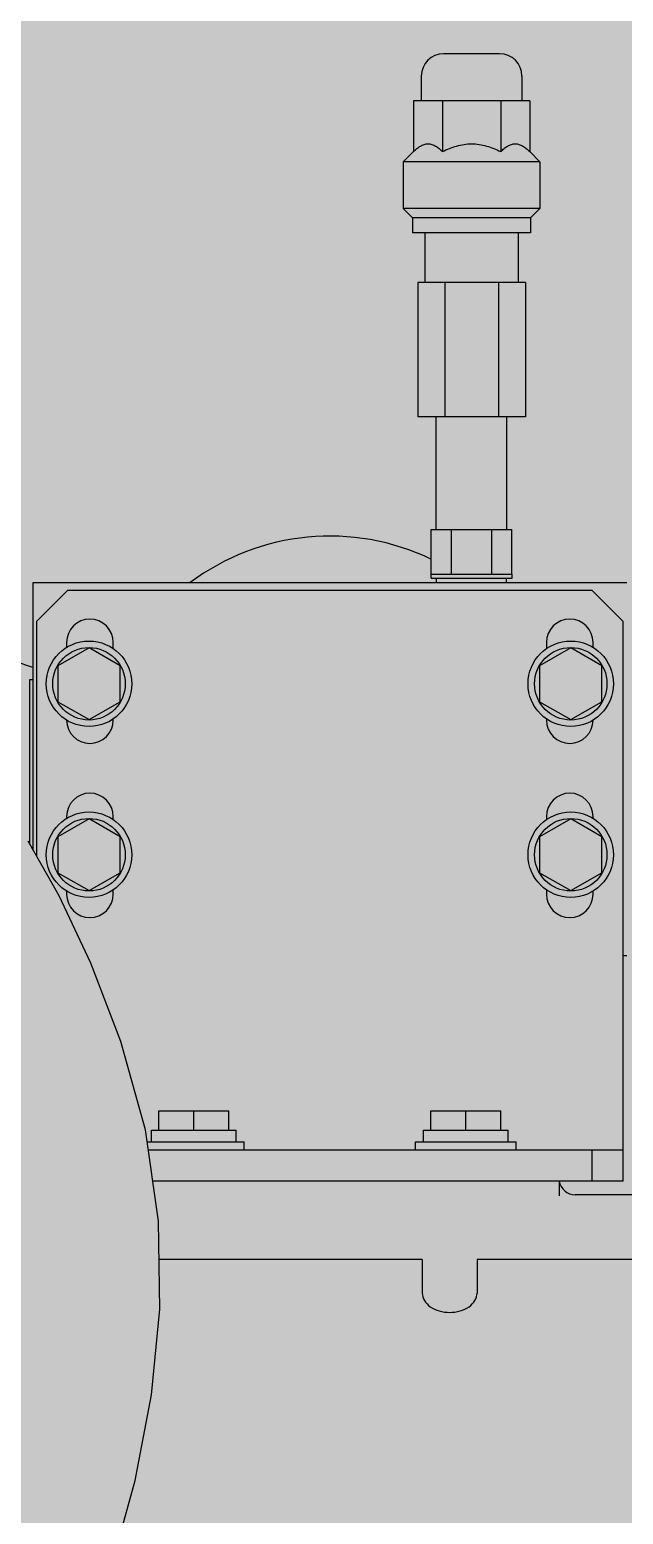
# Model space of a CAD drawing. Extents: x -18489 to 27370, y -8745 to 11880.
# Drawn here: x -14503.95 to -14491.83, y 2530.96 to 2561.25 of the extents above; entities that cross this region are included whole.
import ezdxf

# ---------------------------------------------------------------- set-up
doc = ezdxf.new("R2010")
doc.units = 0
doc.header["$LTSCALE"] = 100
for name, color, linetype in [('188K-SM-03-F10-MECH-EQ-Y2257103$0$0 Xref', 8, 'Continuous'), ('188K-SM-03-F10-MECH-EQ-Y2257103$0$M-EQU-FOUNDATION', 8, 'Continuous'), ('188K-SM-03-F10-MECH-EQ-Y2257103$0$Micron CUP L10 HVAC EQU$0$M-MECH-EQU', 136, 'Continuous'), ('188K-SM-03-F10-MECH-EQ-Y2257103$0$Micron CUP L10 HVAC EQU$0$M-PHASE1 AREA', 252, 'Continuous')]:
    doc.layers.add(name, color=color, linetype=linetype)

# ---------------------------------------------------------------- blocks, each defined once
blk = doc.blocks.new('188K-SM-03-F10-MECH-EQ-Y2257103$0$Micron CUP L10 HVAC EQU$0$A$C0c53ceb0')
at = {"layer": '188K-SM-03-F10-MECH-EQ-Y2257103$0$Micron CUP L10 HVAC EQU$0$M-PHASE1 AREA'}
for p, q in [((16487.89808, 16433.48352), (16476.48011, 16433.48352)), ((16471.91292, 16428.91633), (16471.91292, 16423.84168)), ((16492.46527, 16428.91633), (16492.46527, 16423.84168)), ((16470.32319, 16423.84168), (16470.32319, 16413.49817)), ((16494.055, 16423.84168), (16470.32319, 16423.84168)), ((16476.25614, 16423.84168), (16476.25614, 16413.49817)), ((16488.12205, 16423.84168), (16488.12205, 16413.49817)), ((16494.055, 16423.84168), (16494.055, 16413.49817)), ((16470.32319, 16413.49817), (16468.2338, 16411.40878)), ((16494.055, 16413.49817), (16496.14439, 16411.40878)), ((16468.2338, 16411.40878), (16468.2338, 16401.8938)), ((16496.14439, 16411.40878), (16468.2338, 16411.40878)), ((16496.14439, 16411.40878), (16496.14439, 16401.8938)), ((16496.14439, 16401.8938), (16468.2338, 16401.8938)), ((16468.2338, 16401.8938), (16470.13679, 16399.99081)), ((16470.13679, 16399.99081), (16470.13679, 16396.94601)), ((16494.2414, 16399.99081), (16470.13679, 16399.99081)), ((16496.14439, 16401.8938), (16494.2414, 16399.99081)), ((16494.2414, 16399.99081), (16494.2414, 16396.94601)), ((16494.2414, 16396.94601), (16470.13679, 16396.94601)), ((16472.67412, 16396.94601), (16472.67412, 16386.79671)), ((16491.70407, 16396.94601), (16491.70407, 16386.79671)), ((16471.20215, 16386.79671), (16471.20215, 16359.39357)), ((16493.17604, 16386.79671), (16471.20215, 16386.79671)), ((16476.69562, 16386.79671), (16476.69562, 16359.39357)), ((16487.68257, 16386.79671), (16487.68257, 16359.39357)), ((16493.17604, 16386.79671), (16493.17604, 16359.39357)), ((16493.17604, 16359.39357), (16471.20215, 16359.39357)), ((16474.9704, 16336.38002), (16474.9704, 16359.39357)), ((16489.40779, 16336.38002), (16489.40779, 16359.39357)), ((16473.95621, 16336.38002), (16490.42198, 16336.38002)), ((16473.95621, 16327.27101), (16473.95621, 16336.38002)), ((16478.07265, 16327.27101), (16478.07265, 16336.38002)), ((16486.30554, 16327.27101), (16486.30554, 16336.38002)), ((16490.42198, 16327.27101), (16490.42198, 16336.38002)), ((16392.62145, 16308.21277), (16325.31872, 16331.28799)), ((16473.94278, 16326.48444), (16473.94278, 16327.27101)), ((16473.94315, 16327.27101), (16490.43504, 16327.27101)), ((16490.43541, 16326.48444), (16490.43541, 16327.27101)), ((16392.62145, 16325.52026), (16392.62145, 16271.11194)), ((16513.90568, 16325.52026), (16392.62145, 16325.52026)), ((16393.36996, 16317.59111), (16399.71328, 16323.93443)), ((16506.78848, 16323.93443), (16399.71328, 16323.93443)), ((16473.94315, 16326.48444), (16490.43504, 16326.48444)), ((16475.04652, 16325.52026), (16475.04652, 16326.48444)), ((16489.33167, 16325.52026), (16489.33167, 16326.48444)), ((16506.78848, 16323.93443), (16513.1318, 16317.59111)), ((16393.36996, 16317.59111), (16393.36996, 16269.79528)), ((16513.1318, 16203.41139), (16513.1318, 16317.59111)), ((16404.10285, 16312.22911), (16397.75954, 16308.56679)), ((16399.52298, 16313.34109), (16399.52298, 16312.316)), ((16410.44617, 16308.56679), (16404.10285, 16312.22911)), ((16409.03796, 16312.07755), (16409.03796, 16313.34109)), ((16502.42428, 16312.22911), (16496.08096, 16308.56679)), ((16497.4638, 16313.34109), (16497.4638, 16312.05856)), ((16508.7676, 16308.56679), (16502.42428, 16312.22911)), ((16506.97878, 16312.32985), (16506.97878, 16313.34109)), ((16397.75954, 16308.56679), (16397.75954, 16301.24216)), ((16410.44617, 16301.24216), (16410.44617, 16308.56679)), ((16496.08096, 16308.56679), (16496.08096, 16301.24216)), ((16508.7676, 16301.24216), (16508.7676, 16308.56679)), ((16391.98712, 16305.77985), (16392.62145, 16305.77985)), ((16391.98712, 16272.22776), (16391.98712, 16305.77935)), ((16397.75954, 16301.24216), (16404.10285, 16297.57984)), ((16404.10285, 16297.57984), (16410.44617, 16301.24216)), ((16496.08096, 16301.24216), (16502.42428, 16297.57984)), ((16502.42428, 16297.57984), (16508.7676, 16301.24216)), ((16409.03796, 16297.48279), (16409.03796, 16297.7314)), ((16497.4638, 16297.75039), (16497.4638, 16297.48279)), ((16404.10285, 16277.34086), (16397.75954, 16273.67854)), ((16399.52298, 16277.81851), (16399.52298, 16277.42775)), ((16410.44617, 16273.67854), (16404.10285, 16277.34086)), ((16409.03796, 16277.1893), (16409.03796, 16277.81851)), ((16502.42428, 16277.34086), (16496.08096, 16273.67854)), ((16497.4638, 16277.81851), (16497.4638, 16277.17031)), ((16508.7676, 16273.67854), (16502.42428, 16277.34086)), ((16506.97878, 16277.4416), (16506.97878, 16277.81851)), ((16398.00978, 16261.63362), (16391.66542, 16272.79364)), ((16397.75954, 16273.67854), (16397.75954, 16266.35391)), ((16410.44617, 16266.35391), (16410.44617, 16273.67854)), ((16496.08096, 16273.67854), (16496.08096, 16266.35391)), ((16508.7676, 16266.35391), (16508.7676, 16273.67854)), ((16397.75954, 16266.35391), (16404.10285, 16262.69159)), ((16404.10285, 16262.69159), (16410.44617, 16266.35391)), ((16496.08096, 16266.35391), (16502.42428, 16262.69159)), ((16502.42428, 16262.69159), (16508.7676, 16266.35391)), ((16404.45598, 16247.91798), (16398.00978, 16261.63362)), ((16399.52298, 16262.6047), (16399.52298, 16261.96021)), ((16409.03796, 16261.96021), (16409.03796, 16262.84315)), ((16497.4638, 16262.86215), (16497.4638, 16261.96021)), ((16506.97878, 16261.96021), (16506.97878, 16262.59085)), ((16410.60957, 16231.89953), (16404.45598, 16247.91798)), ((16513.90568, 16249.40044), (16513.1318, 16249.40044)), ((16415.59618, 16213.86103), (16410.60957, 16231.89953)), ((16418.36263, 16217.74729), (16432.62241, 16217.74729)), ((16418.36263, 16213.78906), (16418.36263, 16217.74729)), ((16425.49252, 16213.78906), (16425.49252, 16217.74729)), ((16432.62241, 16213.78906), (16432.62241, 16217.74729)), ((16473.87935, 16217.74729), (16488.13913, 16217.74729)), ((16473.87935, 16213.78906), (16473.87935, 16217.74729)), ((16481.00924, 16213.78906), (16481.00924, 16217.74729)), ((16488.13913, 16213.78906), (16488.13913, 16217.74729)), ((16418.30817, 16195.24686), (16415.59618, 16213.86103)), ((16416.86561, 16213.78906), (16434.11943, 16213.78906)), ((16416.86561, 16211.40397), (16416.86561, 16213.78906)), ((16434.11943, 16211.40397), (16434.11943, 16213.78906)), ((16472.38233, 16213.78906), (16489.63615, 16213.78906)), ((16472.38233, 16211.40397), (16472.38233, 16213.78906)), ((16489.63615, 16211.40397), (16489.63615, 16213.78906)), ((16415.95416, 16211.40397), (16435.79407, 16211.40397)), ((16513.1318, 16209.75471), (16416.19445, 16209.75471)), ((16435.79407, 16209.75471), (16435.79407, 16211.40397)), ((16470.70769, 16211.40397), (16491.31079, 16211.40397)), ((16470.70769, 16209.75471), (16470.70769, 16211.40397)), ((16491.31079, 16209.75471), (16491.31079, 16211.40397)), ((16506.78848, 16203.41139), (16506.78848, 16209.75471)), ((16500.03919, 16203.41139), (16417.11864, 16203.41139)), ((16513.1318, 16203.41139), (16500.03919, 16203.41139)), ((16500.03919, 16203.41139), (16500.03919, 16200.38681)), ((16689.57752, 16200.62033), (16503.33772, 16200.62033)), ((16418.57514, 16177.27046), (16418.30817, 16195.24686)), ((16472.12859, 16187.38535), (16418.42492, 16187.38535)), ((16472.12859, 16187.38535), (16472.12859, 16180.56754)), ((16623.59734, 16187.38535), (16483.29283, 16187.38535)), ((16483.29283, 16187.38535), (16483.29283, 16180.56754)), ((16416.87775, 16159.78547), (16418.57514, 16177.27046)), ((16413.51866, 16142.34329), (16416.87775, 16159.78547)), ((16408.66062, 16124.84217), (16413.51866, 16142.34329))]:
    blk.add_line(p, q, dxfattribs=at)
for centre, radius in [((16404.10285, 16304.90447), 8.72206), ((16404.10285, 16304.90447), 7.39631), ((16502.42428, 16304.90447), 8.72206), ((16502.42428, 16304.90447), 7.39631), ((16404.10285, 16270.01623), 8.72206), ((16502.42428, 16270.01623), 8.72206), ((16404.10285, 16270.01623), 7.39631), ((16502.42428, 16270.01623), 7.39631)]:
    blk.add_circle(centre, radius, dxfattribs=at)
for centre, radius, start, end in [((16476.48011, 16428.91633), 4.56719, 90, 180), ((16487.89808, 16428.91633), 4.56719, 0, 90), ((16453.26357, 16287.46035), 47.57488, 64.1821097, 126.7963181), ((16404.28047, 16313.34109), 4.75749, 0, 180), ((16502.22129, 16313.34109), 4.75749, 0, 180), ((16404.28047, 16297.48279), 4.75749, 180, 0), ((16502.22129, 16297.48279), 4.75749, 180, 0), ((16404.28047, 16277.81851), 4.75749, 0, 180), ((16502.22129, 16277.81851), 4.75749, 0, 180), ((16404.28047, 16261.96021), 4.75749, 180, 0), ((16502.22129, 16261.96021), 4.75749, 180, 0), ((16503.33772, 16203.91886), 3.29853, 188.8498831, 270)]:
    blk.add_arc(centre, radius, start, end, dxfattribs=at)
for points, knots in [([(16470.32319, 16413.49817), (16470.54754, 16413.72252), (16471.00014, 16414.13904), (16471.728, 16414.65526), (16472.49186, 16415.00293), (16473.28967, 16415.12921), (16474.08748, 16415.00293), (16474.85133, 16414.65526), (16475.5792, 16414.13904), (16476.03179, 16413.72252), (16476.25614, 16413.49817)], [0, 0, 0, 0, 0.138039043, 0.267067476, 0.386771014, 0.500000002, 0.613228989, 0.732932525, 0.861960958, 1, 1, 1, 1]), ([(16476.25614, 16413.49817), (16477.17881, 16413.9595), (16478.61875, 16414.55991), (16480.63896, 16415.00889), (16482.1891, 16415.12741), (16483.73923, 16415.00889), (16485.75944, 16414.55991), (16487.19938, 16413.9595), (16488.12205, 16413.49817)], [0, 0, 0, 0, 0.249887735, 0.374948992, 0.499999999, 0.625051007, 0.750112264, 1, 1, 1, 1]), ([(16488.12205, 16413.49817), (16488.3464, 16413.72252), (16488.799, 16414.13904), (16489.52686, 16414.65526), (16490.29071, 16415.00293), (16491.08852, 16415.12921), (16491.88633, 16415.00293), (16492.65019, 16414.65526), (16493.37805, 16414.13904), (16493.83065, 16413.72252), (16494.055, 16413.49817)], [0, 0, 0, 0, 0.138039042, 0.267067475, 0.386771012, 0.499999998, 0.613228986, 0.732932524, 0.861960957, 1, 1, 1, 1]), ([(16472.12859, 16180.56754), (16472.12859, 16180.04443), (16472.46829, 16178.92089), (16473.76901, 16177.63466), (16475.59733, 16176.80839), (16477.71071, 16176.5229), (16479.8241, 16176.80839), (16481.65241, 16177.63466), (16482.95314, 16178.92089), (16483.29283, 16180.04443), (16483.29283, 16180.56754)], [0, 0, 0, 0, 0.104746837, 0.222329114, 0.356016419, 0.5, 0.643983581, 0.777670886, 0.895253162, 1, 1, 1, 1])]:
    blk.add_open_spline(points, degree=3, knots=knots, dxfattribs=at)
blk = doc.blocks.new('188K-SM-03-F10-MECH-EQ-Y2257103$0$Micron CUP L10 HVAC EQU')
at = {"layer": '188K-SM-03-F10-MECH-EQ-Y2257103$0$Micron CUP L10 HVAC EQU$0$M-MECH-EQU'}
blk.add_blockref('188K-SM-03-F10-MECH-EQ-Y2257103$0$Micron CUP L10 HVAC EQU$0$A$C0c53ceb0', (-206166.7, 2082.18), dxfattribs=at)
blk = doc.blocks.new('188K-SM-03-F10-MECH-EQ-Y2257103')
at = {"layer": '188K-SM-03-F10-MECH-EQ-Y2257103$0$M-EQU-FOUNDATION'}
h = blk.add_hatch(dxfattribs=at)
h.set_pattern_fill('AR-CONC', color=256, scale=0.1)
h.set_pattern_definition([(50, (4473.521, 709.199), (18.218467, -1.593909), [1.905, -20.955]), (355, (4473.521, 709.2), (-3.524342, 19.105685), [1.524, -16.764058]), (100.45144, (4475.04, 709.066), (14.694125, 17.511775), [1.619001, -17.809024]), (46.1842, (4473.521, 714.28), (27.107904, -4.204233), [2.8575, -31.4325]), (96.63556, (4475.78, 713.93), (23.740413, 24.742612), [2.428502, -26.71356]), (351.18415, (4473.52, 714.28), (23.740413, 24.742612), [2.285997, -25.145973]), (21, (4476.061, 713.009), (15.161439, -10.22652), [1.905, -20.955]), (326, (4476.061, 713.01), (6.180203, 18.418797), [1.524, -16.764]), (71.45144, (4477.325, 712.157), (21.341642, 8.192277), [1.619001, -17.808994]), (37.5, (4473.5214, 709.199), (0.3088603, 8.4555039), [0, -16.5608, 0, -17.018, 0, -16.8275]), (7.5, (4473.521, 709.199), (6.6819663, 10.0180575), [0, -9.7028, 0, -16.1798, 0, -6.4135]), (327.5, (4467.857, 709.199), (13.5590595, -0.5728744), [0, -6.35, 0, -19.812, 0, -26.289]), (317.5, (4465.317, 709.199), (14.812918, 2.542649), [0, -8.255, 0, -13.1572, 0, -18.669])])
h.paths.add_polyline_path([(-14928.149, 5602.459), (-14278.149, 5602.459), (-14278.149, 1902.459), (-14928.149, 1902.459)], flags=16)
h.paths.add_polyline_path([(-14933.149, 5607.459), (-14273.149, 5607.459), (-14273.149, 1897.459), (-14933.149, 1897.459)])
h = blk.add_hatch(dxfattribs=at)
h.set_pattern_fill('AR-CONC', color=256, scale=0.3)
h.set_pattern_definition([(50, (4473.52, 709.2), (54.6554, -4.78173), [5.715, -62.865]), (355, (4473.52, 709.2), (-10.57303, 57.31705), [4.572, -50.29218]), (100.45144, (4478.076, 708.8), (44.08237, 52.53533), [4.857, -53.42707]), (46.1842, (4473.52, 724.44), (81.32371, -12.6127), [8.5725, -94.2975]), (96.63556, (4480.3, 723.39), (71.22124, 74.22784), [7.2855, -80.14068]), (351.18415, (4473.52, 724.44), (71.22124, 74.22784), [6.858, -75.43792]), (21, (4481.14, 720.63), (45.48432, -30.67956), [5.715, -62.865]), (326, (4481.14, 720.63), (18.54061, 55.25639), [4.572, -50.292]), (71.45144, (4484.93, 718.07), (64.02493, 24.57683), [4.857, -53.42698]), (37.5, (4473.521, 709.2), (0.926581, 25.366512), [0, -49.6824, 0, -51.054, 0, -50.4825]), (7.5, (4473.52, 709.2), (20.0459, 30.054172), [0, -29.1084, 0, -48.5394, 0, -19.2405]), (327.5, (4456.529, 709.2), (40.677179, -1.718623), [0, -19.05, 0, -59.436, 0, -78.867]), (317.5, (4448.91, 709.2), (44.438754, 7.62795), [0, -24.765, 0, -39.4716, 0, -56.007])])
h.paths.add_polyline_path([(-14918.149, 5592.459), (-14288.149, 5592.459), (-14288.149, 1912.459), (-14918.149, 1912.459)])
at = {"layer": '188K-SM-03-F10-MECH-EQ-Y2257103$0$0 Xref', "xscale": 0.1, "yscale": 0.1, "zscale": 0.1}
blk.add_blockref('188K-SM-03-F10-MECH-EQ-Y2257103$0$Micron CUP L10 HVAC EQU', (4473.521, 709.199), dxfattribs=at)

msp = doc.modelspace()

# ---------------------------------------------------------------- block references
msp.add_blockref('188K-SM-03-F10-MECH-EQ-Y2257103', (0, 0))

doc.saveas('drawing.dxf')
